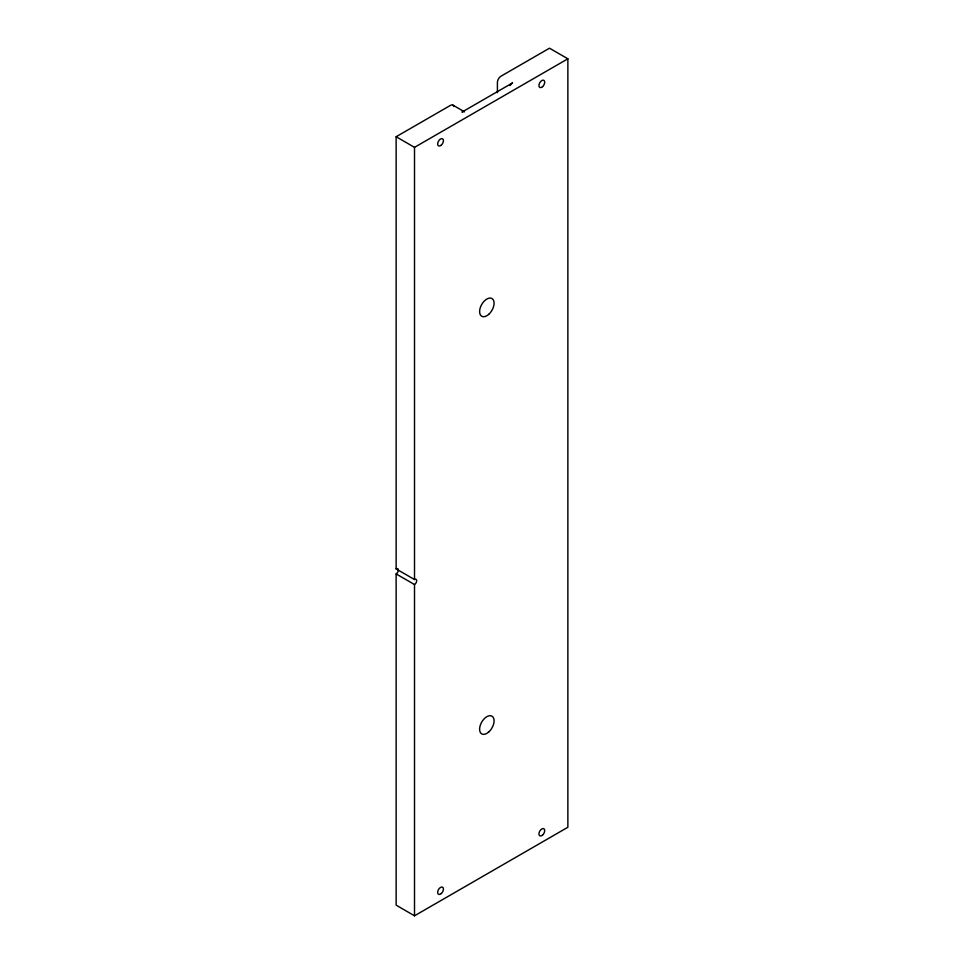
<?xml version="1.0" encoding="UTF-8"?>
<svg xmlns="http://www.w3.org/2000/svg" width="964" height="964" viewBox="0 0 964 964"><rect width="100%" height="100%" fill="white"/><g stroke="black" fill="none" stroke-linecap="round" stroke-linejoin="round"><path stroke-width="1.45" d="M497.412 92.701L497.412 82.446A5.109 2.952 -60 0 1 501.027 76.18L549.492 48.2L567.868 58.804L567.868 827.257L414.508 915.8L414.508 584.533A3.073 1.771 -60 0 0 416.677 580.774A3.073 1.771 -60 0 0 414.508 579.521L396.132 568.905L396.132 136.743L450.393 105.413A5.109 2.952 -60 0 1 453.887 106.498M396.132 136.743L414.508 147.347L567.868 58.804M452.947 105.16L463.238 111.101M398.012 569.073A3.073 1.771 -60 0 1 396.132 573.917L414.508 584.533M414.508 915.8L396.132 905.136L396.132 573.917M414.508 147.347L414.508 579.521M396.132 568.905A3.073 1.771 -60 0 1 397.674 568.76M464.515 111.848A5.109 2.952 -60 0 0 461.961 112.101L512.595 82.868A5.109 2.952 -60 0 0 510.04 85.567M542.575 86.664A4.097 2.362 -60 0 0 543.865 80.325A4.097 2.362 -60 0 0 539.033 84.615A4.097 2.362 -60 0 0 542.575 86.664M441.295 893.532A4.097 2.362 -60 0 0 442.597 887.193A4.097 2.362 -60 0 0 437.752 891.495A4.097 2.362 -60 0 0 441.295 893.532M441.295 145.13A4.097 2.362 -60 0 0 442.597 138.792A4.097 2.362 -60 0 0 437.752 143.082A4.097 2.362 -60 0 0 441.295 145.13M542.575 835.065A4.097 2.362 -60 0 0 543.865 828.727A4.097 2.362 -60 0 0 539.033 833.016A4.097 2.362 -60 0 0 542.575 835.065M488.724 732.013A10.23 5.905 -60 0 0 491.965 716.168A10.23 5.905 -60 0 0 479.855 726.892A10.23 5.905 -60 0 0 488.724 732.013M488.724 314.372A10.23 5.905 -60 0 0 491.965 298.527A10.23 5.905 -60 0 0 479.855 309.263A10.23 5.905 -60 0 0 488.724 314.372"/></g></svg>
